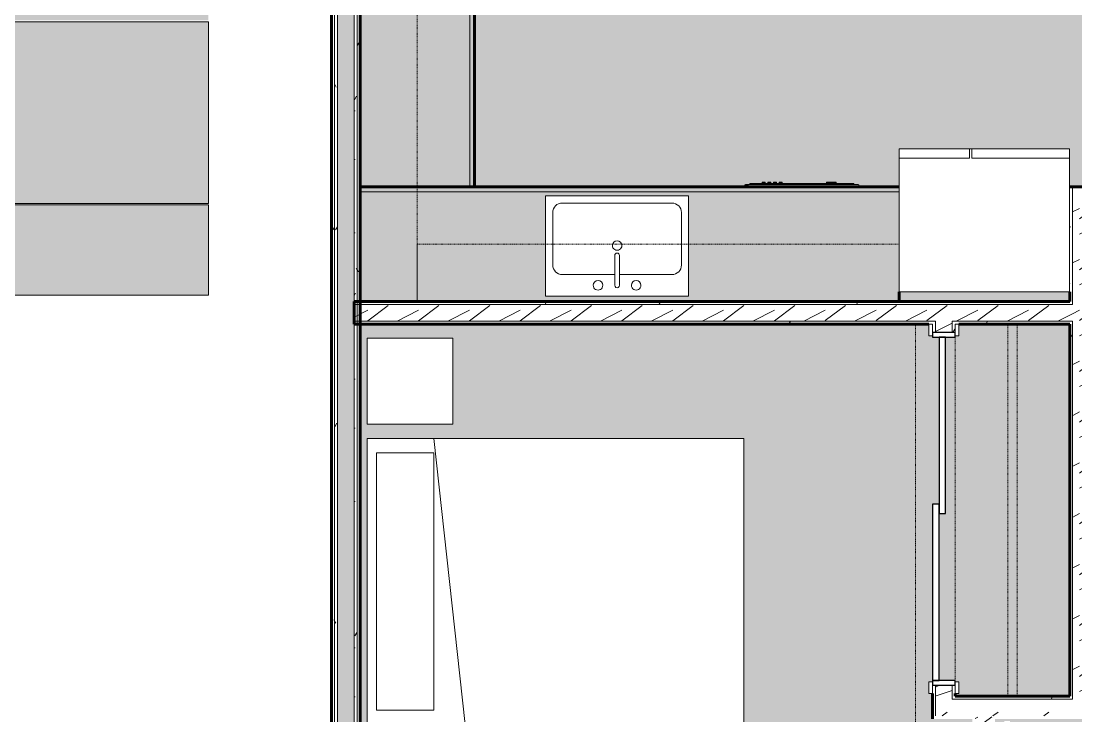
# Model space of a CAD drawing. Header units: inches. Extents: x -4105 to -1989, y 9836 to 11159.
# Drawn here: x -3474 to -3252.8, y 10562.6 to 10708.3 of the extents above; entities that cross this region are included whole.
import ezdxf

# ---------------------------------------------------------------- set-up
doc = ezdxf.new("R2010")
doc.units = ezdxf.units.IN
doc.header["$MEASUREMENT"] = 0
doc.linetypes.add('Dash', pattern=[0.25, 0.125, -0.125])
for name, color, linetype, lineweight in [('0-1', 7, 'Continuous', 5), ('0-2', 7, 'Continuous', 9), ('A-AREA-PATT-3', 7, 'Continuous', 9), ('A-DOOR-1', 7, 'Continuous', 9), ('A-DOOR-2', 50, 'Continuous', 30), ('A-DOOR-FRAM-1', 50, 'Continuous', 30), ('A-FLOR', 192, 'Continuous', 18), ('A-FLOR-2', 192, 'Continuous', 5), ('A-WALL', 113, 'Continuous', 18), ('A-WALL-2', 250, 'Continuous', 60), ('A-WALL-3', 10, 'Continuous', 18), ('A-WALL-PATT-1', 7, 'Continuous', 9), ('A-WALL-PATT-2', 253, 'Continuous', 9), ('A-WALL-PATT-4', 111, 'Continuous', 9), ('I-FURN-1', 7, 'Continuous', 9), ('I-FURN-HDLN-1', 7, 'Dash', 9), ('I-WALL-2', 2, 'Continuous', 60), ('P-SANR-FIXT-2', 7, 'Continuous', 9), ('Q-CASE-1', 253, 'Continuous', 9), ('Q-CASE-2', 250, 'Continuous', 60), ('Q-CASE-3', 7, 'Continuous', 9), ('Q-CASE-HDLN-1', 7, 'Dash', 9), ('Q-SPCQ-1', 7, 'Continuous', 9), ('Q-SPCQ-2', 55, 'Continuous', 9)]:
    doc.layers.add(name, color=color, linetype=linetype, lineweight=lineweight)
pattern_1 = [(216.87, (4.265, -1183.338), (31.9871619, 21.32545714), [5.331, -47.981]), (206.565, (10.662, -1186.536), (-10.662476, -10.6620098), [11.921, -11.921]), (198.435, (10.662, -1191.868), (-21.32449365, -10.6625869), [6.744, -26.974])]
pattern_2 = [(0, (0, -1194), (20.48, 5.12), [0.845, -14.515, 0.845, -14.515, -81.92]), (0, (0, -1194), (20.48, 5.12), [-30.72, 0.845, -29.875, 0.845, -14.515, -35.84]), (0, (0, -1194), (20.48, 5.12), [-76.8, 0.845, -9.395, 0.845, -24.755]), (120, (7.68, -1191.44), (-14.67405, 15.1762003), [0.845, -14.515, 0.845, -14.515, -81.92]), (120, (7.68, -1191.44), (-14.67405, 15.1762003), [-30.72, 0.845, -29.875, 0.845, -14.515, -35.84]), (120, (7.68, -1191.44), (-14.67405, 15.1762003), [-76.8, 0.845, -9.395, 0.845, -24.755]), (240, (10.24, -1181.2), (-5.80595, -20.2962003), [0.845, -14.515, 0.845, -14.515, -81.92]), (240, (10.24, -1181.2), (-5.80595, -20.2962003), [-30.72, 0.845, -29.875, 0.845, -14.515, -35.84]), (240, (10.24, -1181.2), (-5.80595, -20.2962003), [-76.8, 0.845, -9.395, 0.845, -24.755])]

# ---------------------------------------------------------------- blocks, each defined once
blk = doc.blocks.new('FOLDING_SLIDING CLOSET - 72_ x 80_-1372823-ENLARGED FLOOR PLAN - 3RD FLOOR PLAN - WEST')
at = {"layer": 'A-DOOR-1'}
for p, q in [((-36.25, 3), (-38.75, 3)), ((-38.75, 3), (-38.75, 2.25)), ((-38.75, 2.25), (-36.25, 2.25)), ((-36.25, 2.25), (-36.25, 3)), ((38.75, 3), (36.25, 3)), ((36.25, 3), (36.25, 2.25)), ((36.25, 2.25), (38.75, 2.25)), ((38.75, 2.25), (38.75, 3)), ((-36.25, -2.5), (-38.75, -2.5)), ((-38.75, -2.5), (-38.75, -3.25)), ((-38.75, -3.25), (-36.25, -3.25)), ((-36.25, -3.25), (-36.25, -2.5)), ((38.75, -2.5), (36.25, -2.5)), ((36.25, -2.5), (36.25, -3.25)), ((36.25, -3.25), (38.75, -3.25)), ((38.75, -3.25), (38.75, -2.5))]:
    blk.add_line(p, q, dxfattribs=at)
at = {"layer": 'A-DOOR-2'}
for p, q in [((1, 2.25), (-36, 2.25)), ((-36, 2.25), (-36, 0.87)), ((1, 0.87), (1, 2.25)), ((-36, 0.87), (1, 0.87)), ((36, 0.87), (-1, 0.87)), ((-1, 0.87), (-1, -0.5)), ((36, -0.5), (36, 0.87)), ((-1, -0.5), (36, -0.5))]:
    blk.add_line(p, q, dxfattribs=at)
at = {"layer": 'A-DOOR-FRAM-1'}
for p, q in [((-36, 2.25), (-37, 2.25)), ((-37, 2.25), (-37, -2.5)), ((-36, -2.5), (-36, 2.25)), ((36, 2.25), (36, -2.5)), ((37, 2.25), (36, 2.25)), ((37, -2.5), (37, 2.25)), ((-37, -2.5), (-36, -2.5)), ((36, -2.5), (37, -2.5))]:
    blk.add_line(p, q, dxfattribs=at)
blk = doc.blocks.new('Refrigerator_-_Side-by-Side_6047 - 36_ X 30_-1372843-ENLARGED FLOOR PLAN - 3RD FLOOR PLAN - WEST')
at = {"layer": 'Q-SPCQ-1'}
for p, q in [((-17.88, 15.58), (17.87, 15.58)), ((-17.88, -14.42), (-17.88, 15.58)), ((-17.88, 15.58), (-3.13, 15.58)), ((-17.88, 15.58), (-17.88, 13.58)), ((-3.13, 13.58), (-3.13, 15.58)), ((-2.63, 15.58), (17.87, 15.58)), ((-2.63, 15.58), (-2.63, 13.58)), ((17.87, 15.58), (17.87, -14.42)), ((17.87, 13.58), (17.87, 15.58)), ((-3.13, 13.58), (-17.88, 13.58)), ((17.87, 13.58), (-2.63, 13.58)), ((17.87, -14.42), (-17.88, -14.42))]:
    blk.add_line(p, q, dxfattribs=at)
blk = doc.blocks.new('OD_CW_Base Cabinet - OD_CW_Base Cabinet-1965007-ENLARGED FLOOR PLAN - 3RD FLOOR PLAN - WEST')
at = {"layer": 'Q-CASE-1'}
h = blk.add_hatch(color=256, dxfattribs=at)
h.paths.add_polyline_path([(82.44, 1), (113.84, 1), (113.84, 24), (0.74, 24), (0.74, 1), (74.91, 1)], flags=0)
h.paths.add_polyline_path([(44.91, 1.88), (44.91, 22.88), (74.91, 22.88), (74.91, 1.88), (51.9, 1.88)], flags=0)
blk.add_hatch(color=256, dxfattribs=at).paths.add_polyline_path([(0.74, 0), (113.84, 0), (113.84, 1), (0.74, 1)], flags=0)
at = {"layer": 'Q-CASE-2'}
for p, q in [((0.74, 24), (0.74, 22)), ((0.74, 0), (113.84, 0))]:
    blk.add_line(p, q, dxfattribs=at)
at = {"layer": 'Q-CASE-3'}
for p, q in [((0.74, 22), (0.74, 24)), ((0.74, 1), (113.84, 1)), ((113.84, 1), (0.74, 1)), ((113.84, 0), (0.74, 0))]:
    blk.add_line(p, q, dxfattribs=at)
blk = doc.blocks.new('Sink Kitchen-Single - 30_ x 21_-V11-ENLARGED FLOOR PLAN - 3RD FLOOR PLAN - WEST')
at = {"layer": 'P-SANR-FIXT-2'}
for p, q in [((15.62, 10.59), (-14.38, 10.59)), ((-14.38, 10.59), (-14.38, -10.41)), ((15.62, -10.41), (15.62, 10.59)), ((0.12, 8.34), (0.12, 2.09)), ((1.12, 8.34), (1.12, 2.09)), ((0.12, 6.09), (-10.88, 6.09)), ((12.12, 6.09), (1.12, 6.09)), ((-12.88, 4.09), (-12.88, -6.91)), ((14.12, -6.91), (14.12, 4.09)), ((-14.38, -10.41), (15.62, -10.41)), ((-10.88, -8.91), (12.12, -8.91))]:
    blk.add_line(p, q, dxfattribs=at)
for centre, radius, start, end in [((-3.38, 8.34), 1, 360, 180), ((4.62, 8.34), 1, 360, 180), ((-3.38, 8.34), 1, 180, 0), ((0.62, 8.34), 0.5, 360, 180), ((4.62, 8.34), 1, 180, 360), ((-10.88, 4.09), 2, 90, 180), ((12.12, 4.09), 2, 360, 90), ((0.62, 0), 1, 360, 180), ((0.62, 2.09), 0.5, 180, 0), ((0.62, 0), 1, 180, 0), ((-10.88, -6.91), 2, 180, 270), ((12.12, -6.91), 2, 270, 0)]:
    blk.add_arc(centre, radius, start, end, dxfattribs=at)
blk = doc.blocks.new('Dishwasher_15404 - 34_ counter-V12-ENLARGED FLOOR PLAN - 3RD FLOOR PLAN - WEST')
at = {"layer": 'Q-SPCQ-2'}
for points in [[(26.87, 23.8), (26.82, 23.94), (26.68, 24), (26.37, 24), (26.37, 23.83), (26.56, 23.69), (26.73, 23.46), (26.84, 23.21), (26.87, 22.93), (26.87, 23.46)], [(26.87, 12.19), (26.87, 22.93), (26.84, 23.21), (26.68, 23.53), (26.56, 23.69), (26.37, 23.83), (26.37, 0), (26.73, 0.01), (26.82, 0.06), (26.87, 0.2), (26.87, 4.56)], [(27.12, 12.19), (27.12, 22.91), (26.87, 22.91), (26.87, 1.09), (27.12, 1.09), (27.12, 4.56)], [(27.37, 19.69), (27.37, 20.28), (27.12, 20.28), (27.12, 19.69)], [(27.37, 19.1), (27.12, 19.1), (27.12, 18.51), (27.37, 18.51)], [(27.37, 17.92), (27.12, 17.92), (27.12, 17.33), (27.37, 17.33)], [(27.37, 16.74), (27.12, 16.74), (27.12, 16.15), (27.37, 16.15)], [(27.37, 6.76), (27.37, 6.79), (27.12, 6.79), (27.12, 5.81), (27.37, 5.81), (27.37, 6.66)], [(27.37, 4.82), (27.37, 5.81), (27.12, 5.81), (27.12, 4.82), (27.27, 4.82)]]:
    blk.add_hatch(color=256, dxfattribs=at).paths.add_polyline_path(points, flags=0)
at = {"layer": 'Q-SPCQ-1'}
for p, q in [((26.68, 24), (26.37, 24)), ((26.87, 22.93), (26.87, 23.8)), ((26.87, 0.2), (26.87, 22.93)), ((26.87, 22.91), (27.12, 22.91)), ((27.12, 22.91), (27.12, 1.09)), ((27.37, 20.28), (27.12, 20.28)), ((27.37, 20.28), (27.37, 19.69)), ((27.12, 19.69), (27.37, 19.69)), ((27.37, 19.1), (27.12, 19.1)), ((27.12, 18.51), (27.37, 18.51)), ((27.37, 17.92), (27.12, 17.92)), ((27.37, 19.1), (27.37, 18.51)), ((27.37, 17.92), (27.37, 17.33)), ((27.12, 17.33), (27.37, 17.33)), ((27.37, 16.74), (27.12, 16.74)), ((27.12, 16.15), (27.37, 16.15)), ((27.37, 16.74), (27.37, 16.15)), ((27.37, 6.79), (27.12, 6.79)), ((27.37, 6.79), (27.37, 5.81)), ((27.12, 4.82), (27.37, 4.82)), ((27.37, 5.81), (27.37, 4.82)), ((26.87, 1.09), (27.12, 1.09)), ((26.37, 0), (26.68, 0))]:
    blk.add_line(p, q, dxfattribs=at)
for centre, radius, start, end in [((25.8, 22.93), 1.07, 360, 57.5725), ((26.68, 23.8), 0.197, 0, 90), ((26.68, 0.2), 0.197, 270, 360), ((26.68, 0.2), 0.197, 285, 345)]:
    blk.add_arc(centre, radius, start, end, dxfattribs=at)
blk = doc.blocks.new('OD_CW_Base Cabinet - OD_CW_Base Cabinet-1965008-ENLARGED FLOOR PLAN - 3RD FLOOR PLAN - WEST')
at = {"layer": 'Q-CASE-1'}
h = blk.add_hatch(color=256, dxfattribs=at)
h.paths.add_polyline_path([(133.01, 1), (133.01, 24), (70.97, 24), (70.97, 1), (71.94, 1)], flags=0)
h.paths.add_polyline_path([(46.97, 1), (46.97, 24), (0.74, 24), (0.74, 1), (2.84, 1)], flags=0)
blk.add_hatch(color=256, dxfattribs=at).paths.add_polyline_path([(133.01, 0), (133.01, 1), (70.97, 1), (70.97, 0.63), (46.97, 0.63), (46.97, 1), (0.74, 1), (0.74, 0), (71.94, 0)], flags=0)
at = {"layer": 'Q-CASE-2'}
for p, q in [((0.74, 24), (0.74, 0)), ((0.74, 0), (133.01, 0))]:
    blk.add_line(p, q, dxfattribs=at)
at = {"layer": 'Q-CASE-3'}
for p, q in [((0.74, 1), (0.74, 24)), ((0.74, 0), (0.74, 1)), ((0.74, 1), (46.97, 1)), ((46.97, 1), (0.74, 1)), ((133.01, 0), (0.74, 0)), ((70.97, 1), (133.01, 1)), ((133.01, 1), (70.97, 1))]:
    blk.add_line(p, q, dxfattribs=at)
blk = doc.blocks.new('OD_CW_Upper Cabinet - OD_CW_Upper Cabinet-1965009-ENLARGED FLOOR PLAN - 3RD FLOOR PLAN - WEST')
at = {"layer": 'Q-CASE-HDLN-1'}
for p, q in [((0.74, -24), (0.74, -12)), ((0.74, -12), (157.01, -12)), ((157.01, -12), (157.01, -24)), ((157.01, -24), (0.74, -24))]:
    blk.add_line(p, q, dxfattribs=at)
blk = doc.blocks.new('OD_CW_Upper Cabinet - OD_CW_Upper Cabinet-1965010-ENLARGED FLOOR PLAN - 3RD FLOOR PLAN - WEST')
at = {"layer": 'Q-CASE-HDLN-1'}
for p, q in [((0.74, -24), (0.74, -12)), ((0.74, -12), (101.84, -12)), ((101.84, -12), (101.84, -24)), ((101.84, -24), (0.74, -24))]:
    blk.add_line(p, q, dxfattribs=at)
blk = doc.blocks.new('OD_CW_Closet - OD_CW_Closet-1690852-ENLARGED FLOOR PLAN - 3RD FLOOR PLAN - WEST')
at = {"layer": 'Q-CASE-HDLN-1'}
for p, q in [((78.78, 24), (0.74, 24)), ((0.74, 24), (0.74, 0.73)), ((78.78, 0), (78.78, 24)), ((0.74, 13), (78.78, 13)), ((0.74, 11), (78.78, 11)), ((3.24, 0), (75.74, 0)), ((78.24, 0), (78.78, 0))]:
    blk.add_line(p, q, dxfattribs=at)
blk = doc.blocks.new('Bed-Standard - Queen 60_ x 79_-1242961-ENLARGED FLOOR PLAN - 3RD FLOOR PLAN - WEST')
at = {"layer": 'I-FURN-1'}
for p, q in [((40.69, 37.7), (-19.31, 37.7)), ((-19.31, 37.7), (-19.31, -41.3)), ((40.69, -41.3), (40.69, 37.7)), ((-16.31, 35.7), (-16.31, 23.7)), ((-16.31, 35.7), (37.69, 35.7)), ((37.69, 35.7), (37.69, 23.7)), ((40.69, 23.7), (-19.31, 17.13)), ((-16.31, 23.7), (37.69, 23.7)), ((-19.31, -41.3), (40.69, -41.3))]:
    blk.add_line(p, q, dxfattribs=at)
at = {"layer": 'I-FURN-HDLN-1'}
for p, q in [((-55.31, 37.7), (-55.31, -77.3)), ((-55.31, -77.3), (64.69, -77.3))]:
    blk.add_line(p, q, dxfattribs=at)
blk = doc.blocks.new('Table-Night Stand - 18_ x 18_ x 24_-1352623-ENLARGED FLOOR PLAN - 3RD FLOOR PLAN - WEST')
at = {"layer": 'I-FURN-1'}
for p, q in [((18.15, 18), (0.15, 18)), ((0.15, 18), (0.15, 0)), ((18.15, 0), (18.15, 18)), ((0.15, 0), (18.15, 0))]:
    blk.add_line(p, q, dxfattribs=at)
blk = doc.blocks.new('CTR - 1st Phase - Unit Layouts_rvt-1-ENLARGED FLOOR PLAN - 3RD FLOOR PLAN - WEST')
at = {"layer": 'A-WALL-PATT-1'}
h = blk.add_hatch(dxfattribs=at)
h.set_pattern_fill('FP_1', color=256, style=0, pattern_type=2)
h.set_pattern_definition(pattern_2)
h.paths.add_polyline_path([(-3253.45, 10566.76), (-3253.45, 10645.43), (-3254.07, 10645.43), (-3254.07, 10566.76)], flags=0)
h.paths.add_polyline_path([(-3254.07, 10648.93), (-3253.45, 10648.93), (-3253.45, 10673.56), (-3254.07, 10673.56), (-3254.07, 10649.56)], flags=0)
h = blk.add_hatch(dxfattribs=at)
h.set_pattern_fill('FP_1', color=256, style=0, pattern_type=2)
h.set_pattern_definition(pattern_2)
h.paths.add_polyline_path([(-3322.45, 10648.93), (-3254.07, 10648.93), (-3254.07, 10649.56), (-3402.92, 10649.56), (-3402.92, 10648.93), (-3335.7, 10648.93)], flags=0)
h = blk.add_hatch(dxfattribs=at)
h.set_pattern_fill('FP_1', color=256, style=0, pattern_type=2)
h.set_pattern_definition(pattern_2)
h.paths.add_polyline_path([(-3254.07, 10644.81), (-3254.08, 10645.43), (-3278.72, 10645.43), (-3278.72, 10644.81), (-3261.59, 10644.81)], flags=0)
h.paths.add_polyline_path([(-3379.92, 10644.81), (-3282.22, 10644.81), (-3282.22, 10645.43), (-3402.92, 10645.43), (-3402.92, 10644.81), (-3383.45, 10644.81)], flags=0)
h = blk.add_hatch(dxfattribs=at)
h.set_pattern_fill('FP_1', color=256, style=0, pattern_type=2)
h.set_pattern_definition(pattern_2)
h.paths.add_polyline_path([(-3278.72, 10566.13), (-3278.1, 10566.13), (-3278.1, 10569.06), (-3278.72, 10569.06), (-3278.72, 10566.66)], flags=0)
h.paths.add_polyline_path([(-3278.72, 10643.06), (-3278.1, 10643.06), (-3278.1, 10644.81), (-3278.72, 10644.81)], flags=0)
h = blk.add_hatch(dxfattribs=at)
h.set_pattern_fill('FP_1', color=256, style=0, pattern_type=2)
h.set_pattern_definition(pattern_2)
h.paths.add_polyline_path([(-3254.07, 10566.13), (-3253.45, 10566.13), (-3253.45, 10566.76), (-3278.1, 10566.76), (-3278.1, 10566.13), (-3260, 10566.13)], flags=0)
at = {"layer": 'A-WALL-PATT-2'}
h = blk.add_hatch(dxfattribs=at)
h.set_pattern_fill('FP_2', color=256, style=0, pattern_type=2)
h.set_pattern_definition(pattern_1)
h.paths.add_polyline_path([(-3249.95, 10566.13), (-3249.95, 10673.56), (-3253.45, 10673.56), (-3253.44, 10566.13)], flags=0)
h = blk.add_hatch(dxfattribs=at)
h.set_pattern_fill('FP_2', color=256, style=0, pattern_type=2)
h.set_pattern_definition(pattern_1)
h.paths.add_polyline_path([(-3322.26, 10645.43), (-3253.45, 10645.43), (-3253.45, 10648.93), (-3404.17, 10648.93), (-3404.17, 10645.43), (-3322.45, 10645.43)], flags=0)
h = blk.add_hatch(dxfattribs=at)
h.set_pattern_fill('FP_2', color=256, style=0, pattern_type=2)
h.set_pattern_definition(pattern_1)
h.paths.add_polyline_path([(-3278.72, 10562.63), (-3278.72, 10569.06), (-3282.22, 10569.06), (-3282.22, 10562.63), (-3280.1, 10562.63)], flags=0)
h.paths.add_polyline_path([(-3282.22, 10643.06), (-3278.72, 10643.06), (-3278.72, 10645.43), (-3282.22, 10645.43), (-3282.22, 10644.81)], flags=0)
h = blk.add_hatch(dxfattribs=at)
h.set_pattern_fill('FP_2', color=256, style=0, pattern_type=2)
h.set_pattern_definition(pattern_1)
h.paths.add_polyline_path([(-3249.95, 10562.63), (-3249.95, 10566.13), (-3278.72, 10566.12), (-3278.72, 10562.63), (-3253.45, 10562.63)], flags=0)
h = blk.add_hatch(dxfattribs=at)
h.set_pattern_fill('FP_2', color=256, style=0, pattern_type=2)
h.set_pattern_definition(pattern_1)
h.paths.add_polyline_path([(-3271.07, 10475.13), (-3270.4, 10475.13), (-3270.4, 10481.59), (-3270.68, 10481.59), (-3270.68, 10483.09), (-3270.4, 10483.09), (-3270.4, 10522.59), (-3273.9, 10522.59), (-3273.9, 10475.13)], flags=0)
h.paths.add_polyline_path([(-3273.9, 10558.59), (-3270.4, 10558.59), (-3270.4, 10559.09), (-3270.68, 10559.09), (-3270.68, 10560.59), (-3270.4, 10560.59), (-3270.4, 10562.63), (-3273.9, 10562.63), (-3273.9, 10562.01)], flags=0)
at = {"layer": 'A-WALL-2'}
for p, q in [((-3249.32, 10673.56), (-3254.07, 10673.56)), ((-3254.07, 10651.56), (-3254.07, 10649.56)), ((-3254.07, 10649.56), (-3404.17, 10649.56)), ((-3404.17, 10649.56), (-3404.17, 10644.81)), ((-3404.17, 10644.81), (-3283.6, 10644.81)), ((-3277.35, 10644.81), (-3254.07, 10644.81)), ((-3254.07, 10644.81), (-3254.07, 10566.76)), ((-3282.85, 10567.31), (-3282.85, 10562.01)), ((-3278.1, 10566.76), (-3278.1, 10567.31)), ((-3254.07, 10566.76), (-3278.1, 10566.76))]:
    blk.add_line(p, q, dxfattribs=at)
at = {"layer": 'A-WALL-3'}
for p, q in [((-3253.45, 10648.93), (-3253.45, 10673.56)), ((-3254.07, 10648.93), (-3404.17, 10648.93)), ((-3253.45, 10648.93), (-3254.07, 10648.93)), ((-3282.22, 10645.43), (-3404.17, 10645.43)), ((-3282.22, 10645.43), (-3282.22, 10644.81)), ((-3282.22, 10644.81), (-3282.22, 10643.06)), ((-3278.72, 10645.43), (-3278.72, 10644.81)), ((-3254.07, 10645.43), (-3278.72, 10645.43)), ((-3278.72, 10644.81), (-3278.72, 10643.06)), ((-3253.45, 10645.43), (-3254.07, 10645.43)), ((-3253.45, 10566.76), (-3253.45, 10645.43)), ((-3282.22, 10569.06), (-3282.22, 10562.63)), ((-3278.72, 10569.06), (-3278.72, 10566.13)), ((-3253.45, 10566.76), (-3253.45, 10566.13)), ((-3278.1, 10566.13), (-3278.72, 10566.13)), ((-3253.45, 10566.13), (-3278.1, 10566.13))]:
    blk.add_line(p, q, dxfattribs=at)
at = {"layer": '0-2'}
for name, p, rotation in [('OD_CW_Base Cabinet - OD_CW_Base Cabinet-1965008-ENLARGED FLOOR PLAN - 3RD FLOOR PLAN - WEST', (-3378.92, 10672.82), 89.99999999998185), ('OD_CW_Upper Cabinet - OD_CW_Upper Cabinet-1965009-ENLARGED FLOOR PLAN - 3RD FLOOR PLAN - WEST', (-3378.92, 10806.56), 269.9999999999868), ('OD_CW_Base Cabinet - OD_CW_Base Cabinet-1965007-ENLARGED FLOOR PLAN - 3RD FLOOR PLAN - WEST', (-3289.09, 10673.56), 180), ('Dishwasher_15404 - 34_ counter-V12-ENLARGED FLOOR PLAN - 3RD FLOOR PLAN - WEST', (-3298.26, 10647.18), 89.99999999998245), ('Sink Kitchen-Single - 30_ x 21_-V11-ENLARGED FLOOR PLAN - 3RD FLOOR PLAN - WEST', (-3348.38, 10661.27), 180), ('Bed-Standard - Queen 60_ x 79_-1242961-ENLARGED FLOOR PLAN - 3RD FLOOR PLAN - WEST', (-3363.74, 10580.12), 89.99999999996444), ('FOLDING_SLIDING CLOSET - 72_ x 80_-1372823-ENLARGED FLOOR PLAN - 3RD FLOOR PLAN - WEST', (-3280.6, 10606.06), 89.99999999997588), ('OD_CW_Closet - OD_CW_Closet-1690852-ENLARGED FLOOR PLAN - 3RD FLOOR PLAN - WEST', (-3278.07, 10645.54), 269.9999999999673), ('Table-Night Stand - 18_ x 18_ x 24_-1352623-ENLARGED FLOOR PLAN - 3RD FLOOR PLAN - WEST', (-3383.45, 10623.66), 89.99999999995998)]:
    blk.add_blockref(name, p, dxfattribs=dict(at, rotation=rotation))
for name, p in [('Refrigerator_-_Side-by-Side_6047 - 36_ X 30_-1372843-ENLARGED FLOOR PLAN - 3RD FLOOR PLAN - WEST', (-3271.95, 10665.98)), ('OD_CW_Upper Cabinet - OD_CW_Upper Cabinet-1965010-ENLARGED FLOOR PLAN - 3RD FLOOR PLAN - WEST', (-3391.66, 10673.56))]:
    blk.add_blockref(name, p, dxfattribs=at)

msp = doc.modelspace()

# ---------------------------------------------------------------- hatches: boundary and pattern name
at = {"layer": 'A-AREA-PATT-3'}
h = msp.add_hatch(color=256, dxfattribs=at)
h.paths.add_polyline_path([(-3402.92, 10455.16), (-3371.67, 10455.16), (-3371.67, 10457.3), (-3366.92, 10457.3), (-3366.92, 10455.16), (-3360.9, 10455.16), (-3360.9, 10462.89), (-3360.77, 10463.86), (-3360.4, 10464.75), (-3359.81, 10465.53), (-3359.04, 10466.12), (-3358.14, 10466.49), (-3357.1, 10466.62), (-3355.79, 10466.62), (-3356.13, 10469.64), (-3357.32, 10470.64), (-3357.89, 10471.64), (-3358.16, 10472.64), (-3358.34, 10473.64), (-3358.42, 10474.64), (-3358.25, 10476.63), (-3357.71, 10478.64), (-3356.98, 10480.64), (-3356.05, 10482.64), (-3354.66, 10484.64), (-3353.66, 10485.64), (-3352.8, 10486.14), (-3351.42, 10486.64), (-3350.42, 10486.64), (-3349.05, 10486.14), (-3348.18, 10485.64), (-3347.18, 10484.64), (-3345.8, 10482.64), (-3344.86, 10480.64), (-3344.14, 10478.64), (-3343.6, 10476.63), (-3343.42, 10474.64), (-3343.56, 10473.39), (-3343.69, 10472.64), (-3343.96, 10471.64), (-3344.52, 10470.64), (-3345.71, 10469.64), (-3346.06, 10466.62), (-3344.67, 10466.62), (-3343.71, 10466.49), (-3342.81, 10466.12), (-3342.04, 10465.53), (-3341.45, 10464.75), (-3341.07, 10463.86), (-3340.95, 10462.89), (-3340.95, 10455.16), (-3332.92, 10455.16), (-3332.92, 10479.16), (-3274.52, 10479.16), (-3274.52, 10518.43), (-3282.85, 10518.43), (-3282.85, 10523.18), (-3274.52, 10523.18), (-3274.52, 10522.59), (-3269.77, 10522.59), (-3269.77, 10483.09), (-3267.83, 10483.09), (-3267.83, 10484.69), (-3268.08, 10484.69), (-3268.08, 10520.69), (-3267.83, 10520.69), (-3267.83, 10559.09), (-3269.77, 10559.09), (-3269.77, 10558.59), (-3274.52, 10558.59), (-3274.52, 10562.01), (-3282.85, 10562.01), (-3282.85, 10567.31), (-3283.6, 10567.31), (-3283.6, 10569.81), (-3282.85, 10569.81), (-3282.85, 10607.06), (-3281.47, 10607.06), (-3281.47, 10642.06), (-3282.85, 10642.06), (-3282.85, 10642.31), (-3283.6, 10642.31), (-3283.6, 10644.81), (-3402.92, 10644.81), (-3402.92, 10523.18), (-3316.85, 10523.18), (-3316.85, 10522.3), (-3352.85, 10522.3), (-3352.85, 10519.3), (-3316.85, 10519.3), (-3316.85, 10518.43), (-3402.92, 10518.43), (-3402.92, 10482.43), (-3366.92, 10482.43), (-3366.92, 10477.3), (-3371.67, 10477.3), (-3371.67, 10477.68), (-3402.92, 10477.68), (-3402.92, 10461.82)], flags=0)
h.paths.add_polyline_path([(-3264.69, 10473.39), (-3230.15, 10473.39), (-3230.15, 10474.45), (-3229.52, 10474.45), (-3229.52, 10476.39), (-3207.32, 10476.39), (-3207.32, 10727.77), (-3223.45, 10727.77), (-3223.45, 10728.43), (-3223.48, 10728.46), (-3223.48, 10728.92), (-3223.45, 10728.92), (-3223.45, 10744.12), (-3223.48, 10744.12), (-3223.48, 10745.11), (-3223.45, 10745.11), (-3223.45, 10745.77), (-3219.45, 10745.77), (-3219.45, 10781.77), (-3223.45, 10781.77), (-3223.45, 10782.44), (-3223.48, 10782.44), (-3223.48, 10783.43), (-3223.45, 10783.43), (-3223.45, 10798.62), (-3223.48, 10798.62), (-3223.48, 10799.11), (-3223.45, 10799.11), (-3223.45, 10799.77), (-3207.32, 10799.77), (-3207.32, 10810.24), (-3217.88, 10810.24), (-3217.88, 10814.99), (-3207.32, 10814.99), (-3207.32, 10842.51), (-3213.92, 10842.51), (-3213.92, 10846.39), (-3251.95, 10846.39), (-3251.95, 10843.14), (-3249.17, 10843.14), (-3249.17, 10814.99), (-3247.88, 10814.99), (-3247.88, 10810.24), (-3253.92, 10810.24), (-3253.92, 10842.51), (-3371.42, 10842.51), (-3371.42, 10841.2), (-3376.17, 10841.2), (-3376.17, 10842.51), (-3402.92, 10842.51), (-3402.92, 10810.58), (-3376.17, 10810.58), (-3376.17, 10811.2), (-3371.42, 10811.2), (-3371.42, 10805.83), (-3378.92, 10805.83), (-3378.92, 10673.56), (-3322.26, 10673.56), (-3322.24, 10673.91), (-3322.21, 10674), (-3322.07, 10674.06), (-3321.17, 10674.08), (-3321.17, 10674.31), (-3318.55, 10674.31), (-3318.55, 10674.56), (-3317.96, 10674.56), (-3317.96, 10674.31), (-3317.37, 10674.31), (-3317.37, 10674.56), (-3316.78, 10674.56), (-3316.78, 10674.31), (-3316.19, 10674.31), (-3316.19, 10674.56), (-3315.6, 10674.56), (-3315.6, 10674.31), (-3315, 10674.31), (-3315, 10674.56), (-3314.41, 10674.56), (-3314.41, 10674.31), (-3305.06, 10674.31), (-3305.06, 10674.56), (-3303.09, 10674.56), (-3303.09, 10674.31), (-3299.36, 10674.31), (-3299.36, 10674.06), (-3298.41, 10674.05), (-3298.32, 10674), (-3298.26, 10673.86), (-3298.26, 10673.56), (-3289.82, 10673.56), (-3289.82, 10681.56), (-3254.07, 10681.56), (-3254.07, 10673.56), (-3249.32, 10673.56), (-3249.32, 10562.01), (-3269.77, 10562.01), (-3269.77, 10560.59), (-3267.83, 10560.59), (-3267.8, 10561.59), (-3266.58, 10561.59), (-3266.58, 10560.59), (-3266.3, 10560.59), (-3266.3, 10559.09), (-3266.58, 10559.09), (-3266.58, 10520.69), (-3266.33, 10520.69), (-3266.33, 10518.35), (-3266.15, 10518.35), (-3266.15, 10518.14), (-3266.08, 10518.11), (-3266.08, 10517.76), (-3265.83, 10517.79), (-3265.83, 10519.97), (-3265.58, 10519.95), (-3265.58, 10516.96), (-3265.83, 10516.97), (-3265.83, 10517.28), (-3266.08, 10517.28), (-3266.08, 10516.9), (-3266.15, 10516.9), (-3266.15, 10516.85), (-3266.33, 10516.85), (-3266.33, 10488.53), (-3266.15, 10488.53), (-3266.15, 10487.03), (-3266.33, 10487.03), (-3266.33, 10484.69), (-3266.58, 10484.69), (-3266.58, 10483.09), (-3266.3, 10483.09), (-3266.33, 10481.59), (-3266.58, 10481.59), (-3266.6, 10480.59), (-3267.83, 10480.59), (-3267.83, 10481.59), (-3269.77, 10481.59), (-3269.77, 10476.39), (-3265.52, 10476.39), (-3265.52, 10474.45), (-3264.9, 10474.45), (-3264.9, 10473.39)], flags=0)
h.paths.add_polyline_path([(-3265.52, 10476.39), (-3265.52, 10512.39), (-3263.77, 10512.39), (-3263.77, 10476.39), (-3264.9, 10476.39)], flags=0)
h.paths.add_polyline_path([(-3397.4, 10539.87), (-3401.45, 10539.87), (-3401.45, 10557.87), (-3383.45, 10557.87), (-3383.45, 10539.87)], flags=0)
h.paths.add_polyline_path([(-3397.4, 10560.81), (-3401.45, 10560.81), (-3401.45, 10620.81), (-3322.45, 10620.81), (-3322.45, 10560.81), (-3383.45, 10560.81)], flags=0)
h.paths.add_polyline_path([(-3254.73, 10566.76), (-3254.07, 10566.76), (-3254.07, 10644.81), (-3277.35, 10644.81), (-3277.35, 10642.31), (-3278.1, 10642.31), (-3278.1, 10642.06), (-3280.1, 10642.06), (-3280.1, 10605.06), (-3281.47, 10605.06), (-3281.47, 10570.06), (-3278.1, 10570.06), (-3278.1, 10569.81), (-3277.35, 10569.81), (-3277.35, 10567.31), (-3278.1, 10567.31), (-3278.1, 10566.76), (-3260, 10566.76)], flags=0)
h.paths.add_polyline_path([(-3401.45, 10623.81), (-3401.45, 10641.81), (-3383.45, 10641.81), (-3383.45, 10623.81), (-3397.4, 10623.81)], flags=0)
h.paths.add_polyline_path([(-3271.52, 10649.56), (-3254.07, 10649.56), (-3254.07, 10651.56), (-3289.82, 10651.56), (-3289.82, 10649.56), (-3275.27, 10649.56)], flags=0)
h.paths.add_polyline_path([(-3314.45, 10718.26), (-3314.45, 10802.26), (-3279.45, 10802.26), (-3279.45, 10796.26), (-3278.45, 10796.26), (-3278.45, 10724.26), (-3279.45, 10724.26), (-3279.45, 10718.26), (-3310.45, 10718.26)], flags=0)
h.paths.add_polyline_path([(-3263.45, 10733.26), (-3263.45, 10793.26), (-3233.45, 10793.26), (-3233.45, 10733.26), (-3257.4, 10733.26)], flags=0)
h.paths.add_polyline_path([(-3375.33, 10814.2), (-3401.33, 10814.2), (-3401.33, 10839.2), (-3375.33, 10839.2), (-3375.33, 10836.83)], flags=0)
h.paths.add_polyline_path([(-3237.16, 10816.39), (-3237.63, 10816.39), (-3237.63, 10816.89), (-3247.13, 10816.89), (-3247.13, 10842.14), (-3219.13, 10842.14), (-3219.13, 10816.89), (-3220.13, 10816.89), (-3220.14, 10816.39), (-3220.88, 10816.39), (-3220.88, 10816.89), (-3237.13, 10816.89), (-3237.14, 10816.39)], flags=0)
at = {"layer": 'A-FLOR-2'}
h = msp.add_hatch(color=256, dxfattribs=at)
h.paths.add_polyline_path([(-3480.18, 10650.86), (-3434.72, 10650.86), (-3434.72, 10669.81), (-3498.33, 10669.81), (-3498.33, 10650.86)], flags=0)
h.paths.add_polyline_path([(-3434.72, 10670.06), (-3434.72, 10708.21), (-3498.33, 10708.21), (-3498.33, 10670.06), (-3458.47, 10670.06)], flags=0)
h.paths.add_polyline_path([(-3434.72, 10708.46), (-3434.72, 10727.41), (-3477.97, 10727.41), (-3477.97, 10708.46), (-3457.04, 10708.46)], flags=0)
at = {"layer": 'A-WALL-PATT-4'}
h = msp.add_hatch(dxfattribs=at)
h.set_pattern_fill('FP_4', color=256, style=0, pattern_type=2)
h.set_pattern_definition([(161.57, (0.32, -1193.68), (-2.560496185, -0.000537386), [0, -18.214, 2.022, 0]), (18.43, (-0.32, -1193.68), (-2.560496185, 0.000537386), [0, -18.214, 2.022, 0]), (108.43, (0.32, -1193.68), (1.27922091, -6.400876726), [6.07, -14.166]), (71.57, (-0.32, -1193.68), (1.27922091, 6.400876726), [6.07, -14.166])])
h.paths.add_polyline_path([(-3404.17, 10450.41), (-3404.17, 10843.41), (-3407.67, 10843.41), (-3407.67, 10450.41)], flags=0)
h = msp.add_hatch(dxfattribs=at)
h.set_pattern_fill('FP_1', color=256, style=0, pattern_type=2)
h.set_pattern_definition(pattern_2)
h.paths.add_polyline_path([(-3408.92, 10449.16), (-3408.3, 10449.16), (-3408.3, 10843.14), (-3408.92, 10843.14), (-3408.92, 10449.78)], flags=0)
h = msp.add_hatch(dxfattribs=at)
h.set_pattern_fill('FP_1', color=256, style=0, pattern_type=2)
h.set_pattern_definition(pattern_2)
h.paths.add_polyline_path([(-3407.67, 10449.79), (-3407.67, 10843.14), (-3408.3, 10843.14), (-3408.3, 10449.79), (-3407.76, 10449.79)], flags=0)
h = msp.add_hatch(dxfattribs=at)
h.set_pattern_fill('FP_1', color=256, style=0, pattern_type=2)
h.set_pattern_definition(pattern_2)
h.paths.add_polyline_path([(-3403.55, 10453.91), (-3403.55, 10645.43), (-3404.17, 10645.43), (-3404.17, 10453.91)], flags=0)
h.paths.add_polyline_path([(-3404.17, 10648.93), (-3403.55, 10648.93), (-3403.55, 10843.14), (-3404.17, 10843.14), (-3404.17, 10686.82)], flags=0)
h = msp.add_hatch(dxfattribs=at)
h.set_pattern_fill('FP_1', color=256, style=0, pattern_type=2)
h.set_pattern_definition(pattern_2)
h.paths.add_polyline_path([(-3403.55, 10454.54), (-3402.92, 10454.54), (-3402.92, 10645.43), (-3403.55, 10645.43), (-3403.55, 10461.82)], flags=0)
h.paths.add_polyline_path([(-3402.92, 10648.93), (-3402.92, 10843.14), (-3403.55, 10843.14), (-3403.55, 10648.93), (-3403.24, 10648.93)], flags=0)

# ---------------------------------------------------------------- linework, layer by layer
at = {"layer": 'A-FLOR'}
for p, q in [((-3434.72, 10708.21), (-3498.33, 10708.21)), ((-3434.72, 10670.06), (-3434.72, 10708.21)), ((-3498.33, 10670.06), (-3434.72, 10670.06)), ((-3434.72, 10669.81), (-3498.33, 10669.81)), ((-3434.72, 10650.86), (-3434.72, 10669.81)), ((-3498.33, 10650.86), (-3434.72, 10650.86))]:
    msp.add_line(p, q, dxfattribs=at)
at = {"layer": 'A-WALL'}
for p, q in [((-3408.3, 10449.79), (-3408.3, 10843.41)), ((-3407.67, 10450.41), (-3407.67, 10843.41)), ((-3404.17, 10453.91), (-3404.17, 10843.41)), ((-3403.55, 10454.54), (-3403.55, 10843.41))]:
    msp.add_line(p, q, dxfattribs=at)
at = {"layer": 'I-WALL-2'}
for p, q in [((-3408.92, 10843.41), (-3408.92, 10449.16)), ((-3402.92, 10455.16), (-3402.92, 10843.41))]:
    msp.add_line(p, q, dxfattribs=at)

# ---------------------------------------------------------------- block references
at = {"layer": '0-1'}
msp.add_blockref('CTR - 1st Phase - Unit Layouts_rvt-1-ENLARGED FLOOR PLAN - 3RD FLOOR PLAN - WEST', (0, 0), dxfattribs=at)

doc.saveas('drawing.dxf')
